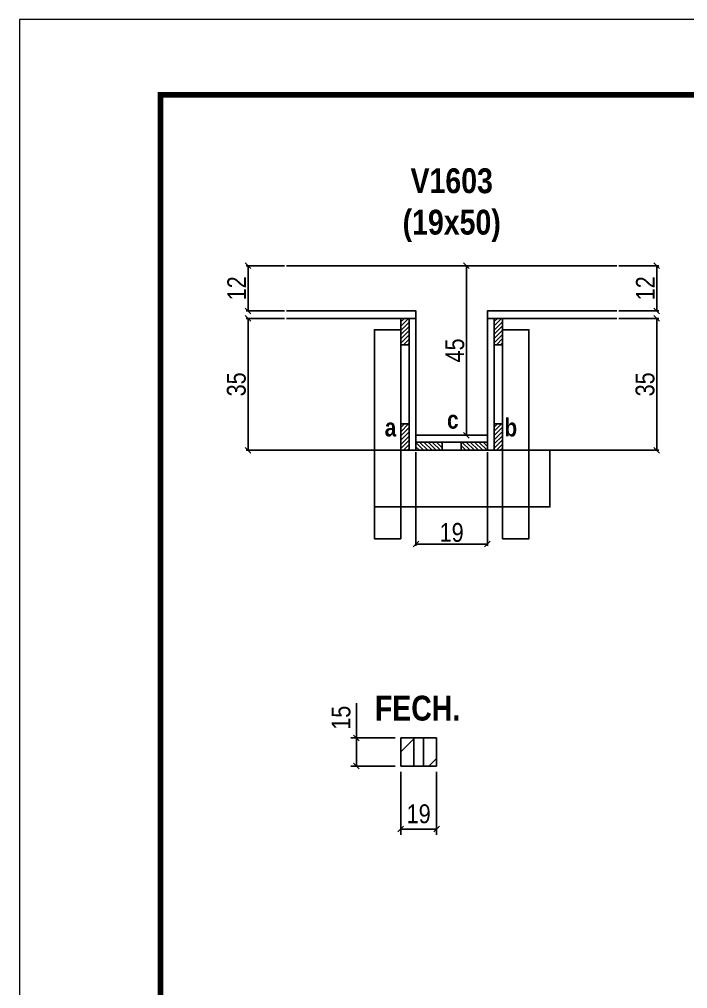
# Model space of a CAD drawing. Extents: x 3309 to 9563, y -2522 to 14608.
# Drawn here: x 6493 to 6848, y 6053 to 6568 of the extents above; entities that cross this region are included whole.
import ezdxf

# ---------------------------------------------------------------- set-up
doc = ezdxf.new("R2010")
doc.units = 0
doc.linetypes.add('DASHED', pattern=[0.75, 0.5, -0.25])
for name, color, linetype, lineweight in [('CONCRETO', 251, 'Continuous', 25), ('Folhas', 255, 'Continuous', 9), ('Hachura', 251, 'Continuous', 9), ('SARRAFO DE PRESSAO', 251, 'DASHED', 9)]:
    doc.layers.add(name, color=color, linetype=linetype, lineweight=lineweight)
for name, color, linetype in [('COTA', 241, 'Continuous'), ('detalhes', 4, 'Continuous'), ('NOMENCLATURA', 7, 'Continuous'), ('Painéis', 200, 'Continuous'), ('SARR_2.2x7', 40, 'Continuous'), ('SARR_3.5x7', 81, 'Continuous')]:
    doc.layers.add(name, color=color, linetype=linetype)
doc.styles.add('COTA TECNICA', font='techl___.ttf', dxfattribs={"height": 10})
doc.styles.add('COTA TECNICA 2X', font='techl___.ttf', dxfattribs={"height": 10})
doc.styles.add('TECNICA', font='techb___.ttf', dxfattribs={"height": 10})
doc.dimstyles.new('PAINEL', dxfattribs={"dimtxt": 10, "dimasz": 3, "dimexe": 3, "dimexo": 3, "dimgap": 3, "dimtad": 1, "dimdec": 1, "dimzin": 12, "dimdsep": 46, "dimtxsty": 'COTA TECNICA', "dimblk1": 'OBLIQUE', "dimblk2": 'OBLIQUE', "dimsah": 1, "dimcen": 0.9, "dimclrd": 4, "dimclre": 4, "dimclrt": 240, "dimadec": 1, "dimazin": 3, "dimtfac": 1, "dimtdec": 1, "dimtmove": 0, "dimatfit": 3, "dimfxl": 1, "dimtolj": 1, "dimtzin": 12, "dimarcsym": 0})
doc.dimstyles.new('SECAO', dxfattribs={"dimscale": 0.333333, "dimtxt": 5, "dimasz": 9, "dimexe": 3, "dimexo": 3, "dimgap": 3, "dimtad": 1, "dimdec": 1, "dimlfac": 0.5, "dimzin": 12, "dimdsep": 46, "dimtxsty": 'COTA TECNICA 2X', "dimblk1": 'OBLIQUE', "dimblk2": 'OBLIQUE', "dimsah": 1, "dimcen": 0.9, "dimclrd": 4, "dimclre": 4, "dimclrt": 240, "dimadec": 1, "dimazin": 3, "dimtfac": 1, "dimtdec": 1, "dimtmove": 0, "dimatfit": 3, "dimfxl": 1, "dimtolj": 1, "dimtzin": 12, "dimarcsym": 0})
pattern_1 = [(135, (39938.9059, -117173.0783), (-1.122532015, -1.122532015), [])]
pattern_2 = [(45, (-116816.8024, -26826.4472), (-1.122532015, 1.122532015), [])]
pattern_3 = [(45, (-116816.8024, -26882.4472), (-1.122532015, 1.122532015), [])]

# ---------------------------------------------------------------- blocks, each defined once
blk = doc.blocks.new('9999999999')
at = {"layer": 'Folhas'}
blk.add_lwpolyline([(98138.98, 34190.21), (99623.98, 34190.21), (99623.98, 35240.21), (98138.98, 35240.21)], close=True, dxfattribs=at)
at = {"layer": 'Folhas', "color": 30, "const_width": 3}
blk.add_lwpolyline([(98213.98, 34230.21), (99583.98, 34230.21), (99583.98, 35200.21), (98213.98, 35200.21)], close=True, dxfattribs=at)
blk = doc.blocks.new('_Oblique')
at = {"color": 0, "linetype": 'ByBlock', "lineweight": -2}
blk.add_line((-0.5, -0.5), (0.5, 0.5), dxfattribs=at)
blk = doc.blocks.new('*D2679')
at = {"layer": 'COTA', "color": 4, "lineweight": -2, "transparency": 16777216}
for p, q in [((6703.37, 6338.09), (6703.37, 6288.34)), ((6741.37, 6338.09), (6741.37, 6288.34)), ((6741.37, 6289.34), (6703.37, 6289.34))]:
    blk.add_line(p, q, dxfattribs=at)
at = {"layer": 'Defpoints', "color": 0, "transparency": 16777216}
for p in [(6703.37, 6339.09), (6741.37, 6339.09), (6703.37, 6289.34)]:
    blk.add_point(p, dxfattribs=at)
at = {"layer": 'COTA', "color": 4, "lineweight": -2, "transparency": 16777216, "xscale": 3, "yscale": 3, "zscale": 3, "rotation": 180}
blk.add_blockref('_Oblique', (6703.37, 6289.34), dxfattribs=at)
at = {"layer": 'COTA', "color": 4, "lineweight": -2, "transparency": 16777216, "xscale": 3, "yscale": 3, "zscale": 3}
blk.add_blockref('_Oblique', (6741.37, 6289.34), dxfattribs=at)
at = {"layer": 'COTA', "color": 240, "transparency": 16777216, "insert": (6722.37, 6295.43), "char_height": 10, "attachment_point": 5, "style": 'COTA TECNICA 2X'}
blk.add_mtext('\\A1;19', dxfattribs=at)
blk = doc.blocks.new('*D2680')
at = {"layer": 'COTA', "color": 4, "lineweight": -2, "transparency": 16777216}
for p, q in [((6633.67, 6409.09), (6613.32, 6409.09)), ((6614.32, 6409.09), (6614.32, 6339.09)), ((6694.37, 6339.09), (6613.32, 6339.09))]:
    blk.add_line(p, q, dxfattribs=at)
at = {"layer": 'Defpoints', "color": 0, "transparency": 16777216}
for p in [(6634.67, 6409.09), (6614.32, 6339.09), (6695.37, 6339.09, 0)]:
    blk.add_point(p, dxfattribs=at)
at = {"layer": 'COTA', "color": 4, "lineweight": -2, "transparency": 16777216, "xscale": 3, "yscale": 3, "zscale": 3}
for p, rotation in [((6614.32, 6409.09), 90), ((6614.32, 6339.09), 270)]:
    blk.add_blockref('_Oblique', p, dxfattribs=dict(at, rotation=rotation))
at = {"layer": 'COTA', "color": 240, "transparency": 16777216, "insert": (6608.1, 6374.09), "char_height": 10, "attachment_point": 5, "rotation": 90, "style": 'COTA TECNICA 2X'}
blk.add_mtext('\\A1;35', dxfattribs=at)
blk = doc.blocks.new('*D2681')
at = {"layer": 'COTA', "color": 4, "lineweight": -2, "transparency": 16777216}
for p, q in [((6811.07, 6409.09), (6832.29, 6409.09)), ((6831.29, 6409.09), (6831.29, 6339.09)), ((6750.37, 6339.09), (6832.29, 6339.09))]:
    blk.add_line(p, q, dxfattribs=at)
at = {"layer": 'Defpoints', "color": 0, "transparency": 16777216}
for p in [(6810.07, 6409.09), (6749.37, 6339.09, 0), (6831.29, 6339.09)]:
    blk.add_point(p, dxfattribs=at)
at = {"layer": 'COTA', "color": 4, "lineweight": -2, "transparency": 16777216, "xscale": 3, "yscale": 3, "zscale": 3}
for p, rotation in [((6831.29, 6409.09), 90), ((6831.29, 6339.09), 270)]:
    blk.add_blockref('_Oblique', p, dxfattribs=dict(at, rotation=rotation))
at = {"layer": 'COTA', "color": 240, "transparency": 16777216, "insert": (6825.07, 6374.09), "char_height": 10, "attachment_point": 5, "rotation": 90, "style": 'COTA TECNICA 2X'}
blk.add_mtext('\\A1;35', dxfattribs=at)
blk = doc.blocks.new('*D2682')
at = {"layer": 'COTA', "color": 4, "lineweight": -2, "transparency": 16777216}
for p, q in [((6740.37, 6437.09), (6729.19, 6437.09)), ((6730.19, 6347.09), (6730.19, 6437.09)), ((6740.37, 6347.09), (6729.19, 6347.09))]:
    blk.add_line(p, q, dxfattribs=at)
at = {"layer": 'Defpoints', "color": 0, "transparency": 16777216}
for p in [(6730.19, 6437.09), (6741.37, 6437.09), (6741.37, 6347.09)]:
    blk.add_point(p, dxfattribs=at)
at = {"layer": 'COTA', "color": 4, "lineweight": -2, "transparency": 16777216, "xscale": 3, "yscale": 3, "zscale": 3}
for p, rotation in [((6730.19, 6437.09), 90), ((6730.19, 6347.09), 270)]:
    blk.add_blockref('_Oblique', p, dxfattribs=dict(at, rotation=rotation))
at = {"layer": 'COTA', "color": 240, "transparency": 16777216, "insert": (6724.08, 6392.09), "char_height": 10, "attachment_point": 5, "rotation": 90, "style": 'COTA TECNICA 2X'}
blk.add_mtext('\\A1;45', dxfattribs=at)
blk = doc.blocks.new('*D2683')
at = {"layer": 'COTA', "color": 4, "lineweight": -2, "transparency": 16777216}
for p, q in [((6811.07, 6437.09), (6832.29, 6437.09)), ((6831.29, 6413.09), (6831.29, 6437.09)), ((6811.07, 6413.09), (6832.29, 6413.09))]:
    blk.add_line(p, q, dxfattribs=at)
at = {"layer": 'Defpoints', "color": 0, "transparency": 16777216}
for p in [(6810.07, 6437.09), (6831.29, 6437.09), (6810.07, 6413.09)]:
    blk.add_point(p, dxfattribs=at)
at = {"layer": 'COTA', "color": 4, "lineweight": -2, "transparency": 16777216, "xscale": 3, "yscale": 3, "zscale": 3}
for p, rotation in [((6831.29, 6437.09), 90), ((6831.29, 6413.09), 270)]:
    blk.add_blockref('_Oblique', p, dxfattribs=dict(at, rotation=rotation))
at = {"layer": 'COTA', "color": 240, "transparency": 16777216, "insert": (6825.23, 6425.09), "char_height": 10, "attachment_point": 5, "rotation": 90, "style": 'COTA TECNICA 2X'}
blk.add_mtext('\\A1;12', dxfattribs=at)
blk = doc.blocks.new('*D2721')
at = {"layer": 'COTA', "color": 4, "lineweight": -2, "transparency": 16777216}
for p, q in [((6633.67, 6437.09), (6613.32, 6437.09)), ((6614.32, 6413.09), (6614.32, 6437.09)), ((6633.67, 6413.09), (6613.32, 6413.09))]:
    blk.add_line(p, q, dxfattribs=at)
at = {"layer": 'Defpoints', "color": 0, "transparency": 16777216}
for p in [(6614.32, 6437.09), (6634.67, 6437.09), (6634.67, 6413.09)]:
    blk.add_point(p, dxfattribs=at)
at = {"layer": 'COTA', "color": 4, "lineweight": -2, "transparency": 16777216, "xscale": 3, "yscale": 3, "zscale": 3}
for p, rotation in [((6614.32, 6437.09), 90), ((6614.32, 6413.09), 270)]:
    blk.add_blockref('_Oblique', p, dxfattribs=dict(at, rotation=rotation))
at = {"layer": 'COTA', "color": 240, "transparency": 16777216, "insert": (6608.26, 6425.09), "char_height": 10, "attachment_point": 5, "rotation": 90, "style": 'COTA TECNICA 2X'}
blk.add_mtext('\\A1;12', dxfattribs=at)
blk = doc.blocks.new('*D2684')
at = {"layer": 'COTA', "color": 4, "lineweight": -2, "transparency": 16777216}
for p, q in [((6695.36, 6168.43), (6695.36, 6134.98)), ((6714.36, 6168.43), (6714.36, 6134.98)), ((6714.36, 6137.98), (6695.36, 6137.98))]:
    blk.add_line(p, q, dxfattribs=at)
at = {"layer": 'Defpoints', "color": 0, "transparency": 16777216}
for p in [(6695.36, 6171.43), (6714.36, 6171.43), (6695.36, 6137.98)]:
    blk.add_point(p, dxfattribs=at)
at = {"layer": 'COTA', "color": 4, "lineweight": -2, "transparency": 16777216, "xscale": 3, "yscale": 3, "zscale": 3, "rotation": 180}
blk.add_blockref('_Oblique', (6695.36, 6137.98), dxfattribs=at)
at = {"layer": 'COTA', "color": 4, "lineweight": -2, "transparency": 16777216, "xscale": 3, "yscale": 3, "zscale": 3}
blk.add_blockref('_Oblique', (6714.36, 6137.98), dxfattribs=at)
at = {"layer": 'COTA', "color": 240, "transparency": 16777216, "insert": (6704.86, 6146.07), "char_height": 10, "attachment_point": 5, "style": 'COTA TECNICA'}
blk.add_mtext('\\A1;19', dxfattribs=at)
blk = doc.blocks.new('*D2685')
at = {"layer": 'COTA', "color": 4, "lineweight": -2, "transparency": 16777216}
for p, q in [((6671.78, 6186.43), (6671.78, 6204.8)), ((6692.36, 6186.43), (6668.78, 6186.43)), ((6671.78, 6171.43), (6671.78, 6186.43)), ((6692.36, 6171.43), (6668.78, 6171.43))]:
    blk.add_line(p, q, dxfattribs=at)
at = {"layer": 'Defpoints', "color": 0, "transparency": 16777216}
for p in [(6671.78, 6186.43), (6695.36, 6186.43), (6695.36, 6171.43)]:
    blk.add_point(p, dxfattribs=at)
at = {"layer": 'COTA', "color": 4, "lineweight": -2, "transparency": 16777216, "xscale": 3, "yscale": 3, "zscale": 3}
for p, rotation in [((6671.78, 6186.43), 90), ((6671.78, 6171.43), 270)]:
    blk.add_blockref('_Oblique', p, dxfattribs=dict(at, rotation=rotation))
at = {"layer": 'COTA', "color": 240, "transparency": 16777216, "insert": (6663.67, 6197.12), "char_height": 10, "attachment_point": 5, "rotation": 90, "style": 'COTA TECNICA'}
blk.add_mtext('\\A1;15', dxfattribs=at)

msp = doc.modelspace()

# ---------------------------------------------------------------- hatches: boundary and pattern name
at = {"layer": 'Hachura', "linetype": 'ByBlock'}
h = msp.add_hatch(dxfattribs=at)
h.set_pattern_fill('ANSI31', color=256, scale=5)
h.paths.add_polyline_path([(6983.64, 6466.56), (6911.64, 6466.56), (6911.64, 6418.56), (6983.64, 6418.56)])
h.paths.add_polyline_path([(7055.64, 6466.56), (6983.64, 6466.56), (6983.64, 6418.56), (7055.64, 6418.56)])
h.paths.add_polyline_path([(7573.64, 6468.56), (7329.64, 6468.56), (7329.64, 6433.56), (7573.64, 6433.56)])
h.paths.add_polyline_path([(7699.64, 6468.56), (7573.64, 6468.56), (7573.64, 6433.56), (7699.64, 6433.56)])
h.paths.add_polyline_path([(7821.64, 6468.56), (7699.64, 6468.56), (7699.64, 6433.56), (7821.64, 6433.56)])
h.paths.add_polyline_path([(7823.64, 6261.03), (7751.64, 6261.03), (7751.64, 6197.03), (7823.64, 6197.03)])
h.paths.add_polyline_path([(7751.64, 6261.03), (7677.64, 6261.03), (7677.64, 6197.03), (7751.64, 6197.03)])
h.paths.add_polyline_path([(7403.64, 6247.03), (7159.64, 6247.03), (7159.64, 6212.03), (7403.64, 6212.03)])
h.paths.add_polyline_path([(7159.64, 6247.03), (7033.64, 6247.03), (7033.64, 6212.03), (7159.64, 6212.03)])
h.paths.add_polyline_path([(7033.64, 6247.03), (6911.64, 6247.03), (6911.64, 6212.03), (7033.64, 6212.03)])
h.paths.add_polyline_path([(6714.36, 6186.43), (6695.36, 6186.43), (6695.36, 6171.43), (6714.36, 6171.43)])
at = {"layer": 'SARR_2.2x7'}
h = msp.add_hatch(dxfattribs=at)
h.set_pattern_fill('ANSI31', color=256, scale=0.5)
h.set_pattern_definition(pattern_2)
h.paths.add_polyline_path([(6695.37, 6395.09), (6699.77, 6395.09), (6699.77, 6409.09), (6695.37, 6409.09)])
h = msp.add_hatch(dxfattribs=at)
h.set_pattern_fill('ANSI31', color=256, scale=0.5)
h.set_pattern_definition(pattern_2)
h.paths.add_polyline_path([(6749.37, 6395.09), (6744.97, 6395.09), (6744.97, 6409.09), (6749.37, 6409.09)])
h = msp.add_hatch(dxfattribs=at)
h.set_pattern_fill('ANSI31', color=256, scale=0.5)
h.set_pattern_definition(pattern_3)
h.paths.add_polyline_path([(6695.37, 6339.09), (6699.77, 6339.09), (6699.77, 6353.09), (6695.37, 6353.09)])
h = msp.add_hatch(dxfattribs=at)
h.set_pattern_fill('ANSI31', color=256, scale=0.5)
h.set_pattern_definition(pattern_3)
h.paths.add_polyline_path([(6749.37, 6339.09), (6744.97, 6339.09), (6744.97, 6353.09), (6749.37, 6353.09)])
h = msp.add_hatch(dxfattribs=at)
h.set_pattern_fill('ANSI31', color=256, scale=0.5, angle=90)
h.set_pattern_definition(pattern_1)
h.paths.add_polyline_path([(6717.37, 6339.09), (6717.37, 6343.49), (6703.37, 6343.49), (6703.37, 6339.09)])
h = msp.add_hatch(dxfattribs=at)
h.set_pattern_fill('ANSI31', color=256, scale=0.5, angle=90)
h.set_pattern_definition(pattern_1)
h.paths.add_polyline_path([(6727.37, 6343.49), (6727.37, 6339.09), (6741.37, 6339.09), (6741.37, 6343.49)])

# ---------------------------------------------------------------- linework, layer by layer
at = {"layer": 'CONCRETO', "linetype": 'Continuous'}
msp.add_line((6810.07, 6437.09), (6634.67, 6437.09), dxfattribs=at)
at = {"layer": 'Painéis', "linetype": 'ByBlock'}
for p, q in [((6695.36, 6186.43), (6695.36, 6171.43)), ((6695.36, 6186.43), (6714.36, 6186.43)), ((6714.36, 6186.43), (6714.36, 6171.43)), ((6714.36, 6171.43), (6695.36, 6171.43))]:
    msp.add_line(p, q, dxfattribs=at)
at = {"layer": 'Painéis', "linetype": 'Continuous', "elevation": 0}
for points in [[(6634.67, 6409.09), (6703.37, 6409.09), (6703.37, 6413.09), (6634.67, 6413.09)], [(6810.07, 6409.09), (6741.37, 6409.09), (6741.37, 6413.09), (6810.07, 6413.09)]]:
    msp.add_lwpolyline(points, dxfattribs=at)
at = {"layer": 'Painéis', "linetype": 'Continuous'}
for points in [[(6699.77, 6339.09), (6699.77, 6409.09), (6703.37, 6409.09), (6703.37, 6339.09)], [(6744.97, 6339.09), (6744.97, 6409.09), (6741.37, 6409.09), (6741.37, 6339.09)], [(6741.37, 6347.09), (6703.37, 6347.09), (6703.37, 6343.49), (6741.37, 6343.49)]]:
    msp.add_lwpolyline(points, close=True, dxfattribs=at)
at = {"layer": 'SARR_2.2x7', "linetype": 'Continuous'}
for p, q in [((6702.36, 6171.43), (6702.36, 6186.43)), ((6707.36, 6171.43), (6707.36, 6186.43))]:
    msp.add_line(p, q, dxfattribs=at)
at = {"layer": 'SARR_2.2x7'}
for points in [[(6699.77, 6409.09), (6699.77, 6395.09), (6695.37, 6395.09), (6695.37, 6409.09)], [(6744.97, 6409.09), (6744.97, 6395.09), (6749.37, 6395.09), (6749.37, 6409.09)], [(6699.77, 6353.09), (6699.77, 6339.09), (6695.37, 6339.09), (6695.37, 6353.09)], [(6744.97, 6353.09), (6744.97, 6339.09), (6749.37, 6339.09), (6749.37, 6353.09)], [(6703.37, 6343.49), (6717.37, 6343.49), (6717.37, 6339.09), (6703.37, 6339.09)], [(6741.37, 6343.49), (6727.37, 6343.49), (6727.37, 6339.09), (6741.37, 6339.09)]]:
    msp.add_lwpolyline(points, close=True, dxfattribs=at)
at = {"layer": 'SARR_3.5x7'}
for points in [[(6695.37, 6403.09), (6681.37, 6403.09), (6681.37, 6292.11), (6695.37, 6292.11)], [(6749.37, 6403.09), (6763.37, 6403.09), (6763.37, 6292.11), (6749.37, 6292.11)], [(6681.37, 6339.09), (6774.55, 6339.09), (6774.55, 6309), (6681.37, 6309)]]:
    msp.add_lwpolyline(points, close=True, dxfattribs=at)

# ---------------------------------------------------------------- block references
at = {"layer": 'SARRAFO DE PRESSAO', "color": 6, "linetype": 'ByBlock'}
msp.add_blockref('9999999999', (-91646.11, -28672.37), dxfattribs=at)

# ---------------------------------------------------------------- texts
at = {"layer": 'detalhes', "style": 'TECNICA'}
for s, p in [('c', (6719.91, 6350.56)), ('b', (6750.41, 6346.44)), ('a', (6686.85, 6346.45))]:
    msp.add_text(s, height=9.6, dxfattribs=at).set_placement(p)
at = {"layer": 'NOMENCLATURA', "style": 'TECNICA'}
msp.add_text('FECH.', height=13.2, dxfattribs=at).set_placement((6681.59, 6195.62))
at = {"layer": 'NOMENCLATURA', "insert": (6722.4, 6488.79), "char_height": 13.2, "attachment_point": 2, "style": 'TECNICA'}
msp.add_mtext_dynamic_manual_height_columns('V1603\\P(19x50)', width=300.2766, gutter_width=1, heights=[0], dxfattribs=at)

# ---------------------------------------------------------------- dimensions: what is measured, and where the dimension line sits
at = {"layer": 'COTA'}
for base, p1, p2, dimstyle, picture, middle in [((6614.32, 6437.09), (6634.67, 6413.09), (6634.67, 6437.09), 'SECAO', '*D2721', (6608.26, 6425.09)), ((6831.29, 6437.09), (6810.07, 6413.09), (6810.07, 6437.09), 'SECAO', '*D2683', (6825.23, 6425.09)), ((6614.32, 6339.09, 0), (6634.67, 6409.09), (6695.37, 6339.09), 'SECAO', '*D2680', (6608.1, 6374.09, 0)), ((6831.29, 6339.09, 0), (6810.07, 6409.09), (6749.37, 6339.09), 'SECAO', '*D2681', (6825.07, 6374.09, 0)), ((6671.78, 6186.43), (6695.36, 6171.43), (6695.36, 6186.43), 'PAINEL', '*D2685', (6663.67, 6197.12))]:
    dim = msp.add_linear_dim(base=base, p1=p1, p2=p2, angle=90, dimstyle=dimstyle, dxfattribs=at)
    dim.commit()
    dim.dimension.update_dxf_attribs({"geometry": picture, "text_midpoint": middle})
for base, p1, p2, angle, picture, middle in [((6730.19, 6437.09), (6741.37, 6347.09), (6741.37, 6437.09), 90, '*D2682', (6730.19, 6392.09)), ((6703.37, 6289.34), (6741.37, 6339.09), (6703.37, 6339.09), 180, '*D2679', (6722.37, 6289.34))]:
    dim = msp.add_linear_dim(base=base, p1=p1, p2=p2, angle=angle, dimstyle='SECAO', dxfattribs=at)
    dim.commit()
    dim.dimension.update_dxf_attribs({"geometry": picture, "text_midpoint": middle, "dimtype": 160})
dim = msp.add_linear_dim(base=(6695.36, 6137.98), p1=(6714.36, 6171.43), p2=(6695.36, 6171.43), dimstyle='PAINEL', dxfattribs=at)
dim.commit()
dim.dimension.update_dxf_attribs({"geometry": '*D2684', "text_midpoint": (6704.86, 6146.07)})

doc.saveas('drawing.dxf')
